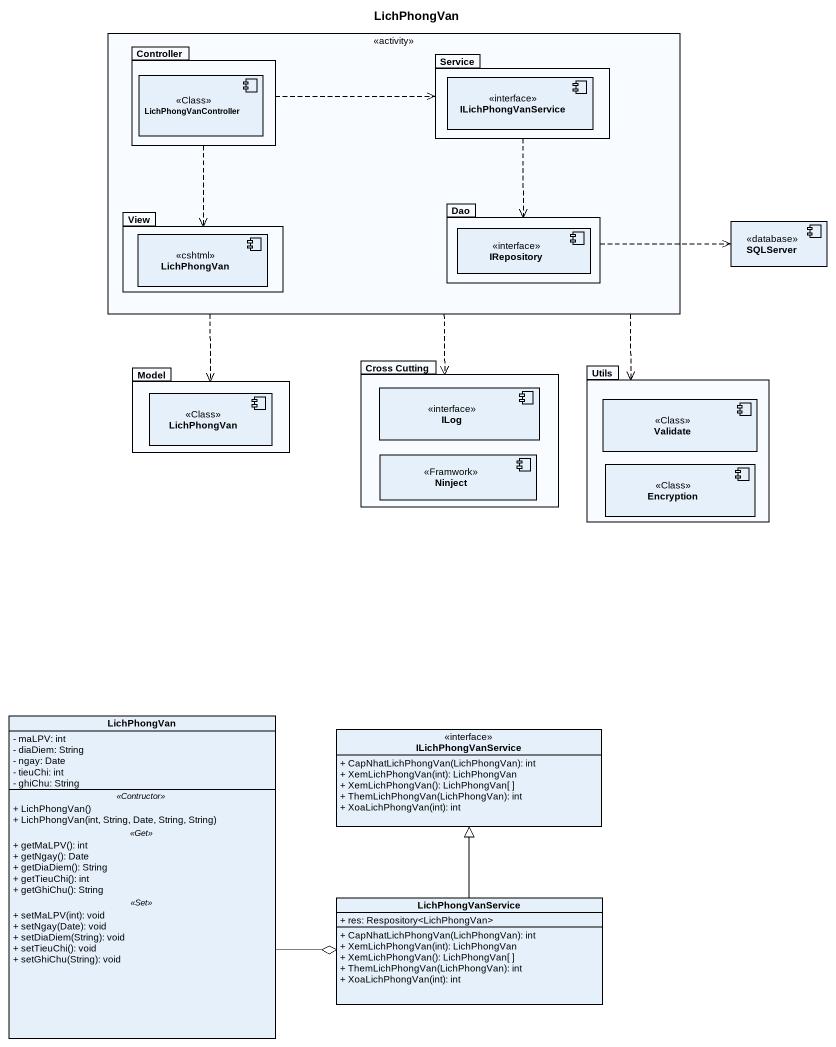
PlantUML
@startuml
title LichPhongVan
allowmixing
hide circle
hide empty members
skinparam classAttributeIconSize 0
rectangle " " as part1 <<activity>> {
  package Controller {
    component LichPhongVanController <<Class>>
  }
  package Service {
    component ILichPhongVanService <<interface>>
  }
  package View {
    component LichPhongVan <<cshtml>>
  }
  package Dao {
    component IRepository <<interface>>
  }
}
component SQLServer <<database>>
package Model {
  component "LichPhongVan" as LichPhongVan_2 <<Class>>
}
package "Cross Cutting" as Cross_Cutting {
  component ILog <<interface>>
  component Ninject <<Framwork>>
}
package Utils {
  component Validate <<Class>>
  component Encryption <<Class>>
}
class "LichPhongVan" as LichPhongVan_3 {
  - maLPV: int
  - diaDiem: String
  - ngay: Date
  - tieuChi: int
  - ghiChu: String
  .. <<Contructor>> ..
  + LichPhongVan()
  + LichPhongVan(int, String, Date, String, String)
  .. <<Get>> ..
  + getMaLPV(): int
  + getNgay(): Date
  + getDiaDiem(): String
  + getTieuChi(): int
  + getGhiChu(): String
  .. <<Set>> ..
  + setMaLPV(int): void
  + setNgay(Date): void
  + setDiaDiem(String): void
  + setTieuChi(): void
  + setGhiChu(String): void
}
class "ILichPhongVanService" as ILichPhongVanService_2 <<interface>> {
  + CapNhatLichPhongVan(LichPhongVan): int
  + XemLichPhongVan(int): LichPhongVan
  + XemLichPhongVan(): LichPhongVan[ ]
  + ThemLichPhongVan(LichPhongVan): int
  + XoaLichPhongVan(int): int
}
class LichPhongVanService {
  + res: Respository<LichPhongVan>
  + CapNhatLichPhongVan(LichPhongVan): int
  + XemLichPhongVan(int): LichPhongVan
  + XemLichPhongVan(): LichPhongVan[ ]
  + ThemLichPhongVan(LichPhongVan): int
  + XoaLichPhongVan(int): int
}
part1 ..> Model
part1 ..> Cross_Cutting
part1 ..> Utils
Controller .right.> Service
Controller ..> View
Service ..> Dao
Dao .right.> SQLServer
LichPhongVan_3 -right-o LichPhongVanService
LichPhongVanService -up-|> ILichPhongVanService_2
@enduml
